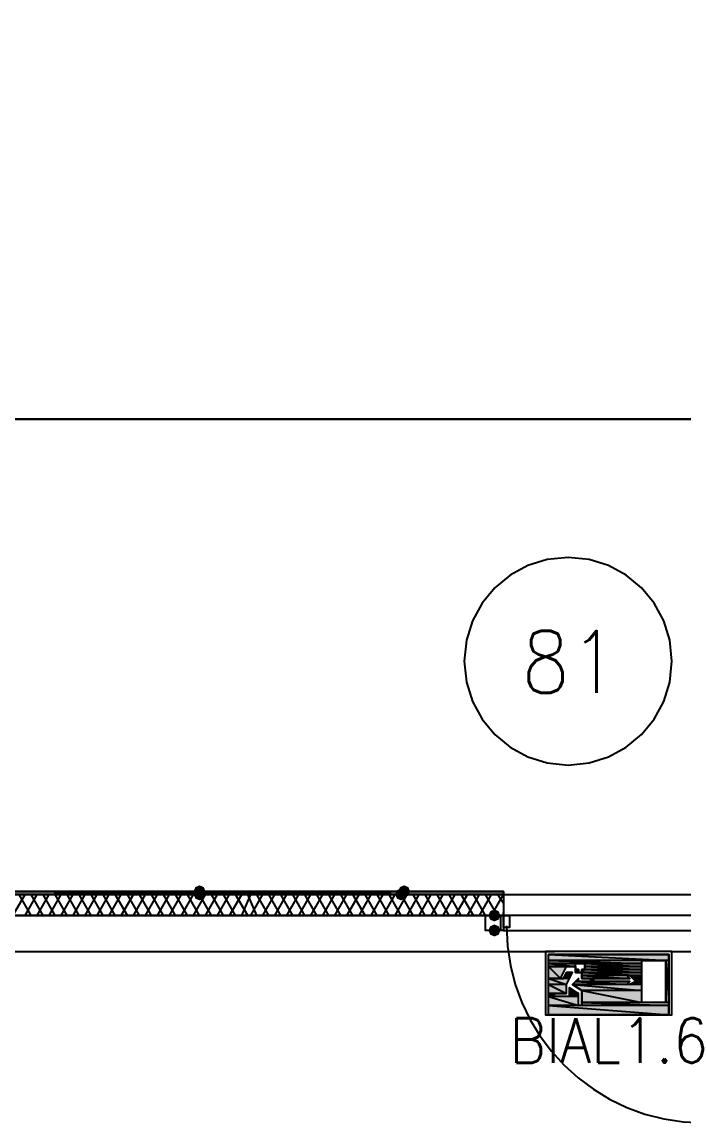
# Model space of a CAD drawing. Header units: millimetres. Extents: x 0 to 420, y 0 to 297.
# Drawn here: x 169.08 to 178.39, y 148.55 to 164.04 of the extents above; entities that cross this region are included whole.
import ezdxf

# ---------------------------------------------------------------- set-up
doc = ezdxf.new("R2010")
doc.units = ezdxf.units.MM
doc.layers.get('0').update_dxf_attribs({"linetype": 'CONTINUOUS'})
doc.styles.get("Standard").update_dxf_attribs({"font": 'STANDARD'})

msp = doc.modelspace()

# ---------------------------------------------------------------- hatches: boundary and pattern name
at = {"true_color": 0x0000fe}
for points in [[(171.661667, 151.807333), (171.636796, 151.747537), (171.577, 151.722667), (171.517204, 151.747537), (171.492333, 151.807333), (171.517204, 151.867129), (171.577, 151.892), (171.636796, 151.867129)], [(171.661667, 151.765), (171.636796, 151.705204), (171.577, 151.680333), (171.517204, 151.705204), (171.492333, 151.765), (171.517204, 151.824796), (171.577, 151.849667), (171.636796, 151.824796)], [(174.498, 151.765), (174.473129, 151.705204), (174.413333, 151.680333), (174.353537, 151.705204), (174.328667, 151.765), (174.353537, 151.824796), (174.413333, 151.849667), (174.473129, 151.824796)], [(174.540333, 151.807333), (174.515463, 151.747537), (174.455667, 151.722667), (174.395871, 151.747537), (174.371, 151.807333), (174.395871, 151.867129), (174.455667, 151.892), (174.515462, 151.867129)]]:
    msp.add_hatch(color=0, dxfattribs=at).paths.add_polyline_path(points, flags=0)
at = {"true_color": 0x000007}
h = msp.add_hatch(color=0, dxfattribs=at)
h.paths.add_polyline_path([(175.852667, 151.807333), (168.740667, 151.807333), (175.852667, 151.765)], flags=0)
h.paths.add_polyline_path([(168.740667, 151.807333), (175.852667, 151.765), (168.740667, 151.765)], flags=0)
for points in [[(175.810333, 151.468667), (175.785462, 151.408871), (175.725667, 151.384), (175.665871, 151.408871), (175.641, 151.468667), (175.665871, 151.528462), (175.725667, 151.553333), (175.785462, 151.528463)], [(175.810333, 151.257), (175.785462, 151.197204), (175.725667, 151.172333), (175.665871, 151.197204), (175.641, 151.257), (175.665871, 151.316796), (175.725667, 151.341667), (175.785462, 151.316796)]]:
    msp.add_hatch(color=0, dxfattribs=at).paths.add_polyline_path(points, flags=0)
at = {"true_color": 0x000052}
h = msp.add_hatch(color=0, dxfattribs=at)
h.paths.add_polyline_path([(178.181, 150.918333), (176.487667, 150.918333), (178.181, 150.833667)], flags=0)
h.paths.add_polyline_path([(176.487667, 150.918333), (178.181, 150.833667), (176.487667, 150.833667)], flags=0)
h = msp.add_hatch(color=0, dxfattribs=at)
h.paths.add_polyline_path([(177.8, 150.833667), (176.487667, 150.833667), (177.8, 150.791333)], flags=0)
h.paths.add_polyline_path([(176.487667, 150.833667), (177.8, 150.791333), (176.487667, 150.791333)], flags=0)
h = msp.add_hatch(color=0, dxfattribs=at)
h.paths.add_polyline_path([(176.487667, 150.791333), (176.953333, 150.791333)], flags=0)
h.paths.add_polyline_path([(176.953333, 150.791333), (176.487667, 150.791333)], flags=0)
h = msp.add_hatch(color=0, dxfattribs=at)
h.paths.add_polyline_path([(176.868667, 150.791333), (176.487667, 150.791333)], flags=0)
h.paths.add_polyline_path([(176.868667, 150.791333), (176.487667, 150.791333), (176.911, 150.791333)], flags=0)
h = msp.add_hatch(color=0, dxfattribs=at)
h.paths.add_polyline_path([(176.868667, 150.791333), (176.487667, 150.791333), (176.868667, 150.749)], flags=0)
h.paths.add_polyline_path([(176.487667, 150.791333), (176.868667, 150.749), (176.487667, 150.749)], flags=0)
h = msp.add_hatch(color=0, dxfattribs=at)
h.paths.add_polyline_path([(176.953333, 150.791333), (177.8, 150.791333)], flags=0)
h.paths.add_polyline_path([(177.8, 150.791333), (176.953333, 150.791333)], flags=0)
h = msp.add_hatch(color=0, dxfattribs=at)
h.paths.add_polyline_path([(176.953333, 150.791333), (177.8, 150.791333)], flags=0)
h.paths.add_polyline_path([(177.8, 150.791333), (176.953333, 150.791333)], flags=0)
h.paths.add_polyline_path([(177.8, 150.791333), (176.953333, 150.791333)], flags=0)
h.paths.add_polyline_path([(176.953333, 150.791333), (177.8, 150.791333)], flags=0)
for points in [[(176.995667, 150.791333), (176.995667, 150.749)], [(176.868667, 150.706667), (176.911, 150.706667)], [(176.953333, 150.664333), (176.911, 150.664333)], [(176.953333, 150.706667), (176.995667, 150.706667)], [(176.995667, 150.706667), (176.953333, 150.706667)], [(176.995667, 150.749), (176.995667, 150.706667)], [(176.784, 150.452667), (176.826333, 150.410333), (176.784, 150.410333)]]:
    msp.add_hatch(color=0, dxfattribs=at).paths.add_polyline_path(points, flags=0)
h = msp.add_hatch(color=0, dxfattribs=at)
h.paths.add_polyline_path([(176.995667, 150.791333), (177.8, 150.791333)], flags=0)
h.paths.add_polyline_path([(177.8, 150.791333), (176.995667, 150.791333)], flags=0)
h = msp.add_hatch(color=0, dxfattribs=at)
h.paths.add_polyline_path([(177.8, 150.791333), (176.995667, 150.791333), (177.8, 150.749)], flags=0)
h.paths.add_polyline_path([(176.995667, 150.791333), (177.8, 150.749), (176.995667, 150.749)], flags=0)
h = msp.add_hatch(color=0, dxfattribs=at)
h.paths.add_polyline_path([(178.181, 150.833667), (178.138667, 150.833667), (178.181, 150.241)], flags=0)
h.paths.add_polyline_path([(178.138667, 150.833667), (178.181, 150.241), (178.138667, 150.241)], flags=0)
h = msp.add_hatch(color=0, dxfattribs=at)
h.paths.add_polyline_path([(176.487667, 150.749), (176.868667, 150.749)], flags=0)
h.paths.add_polyline_path([(176.868667, 150.749), (176.487667, 150.749)], flags=0)
h.paths.add_polyline_path([(176.868667, 150.749), (176.487667, 150.749)], flags=0)
h.paths.add_polyline_path([(176.487667, 150.749), (176.868667, 150.749)], flags=0)
h = msp.add_hatch(color=0, dxfattribs=at)
h.paths.add_polyline_path([(176.487667, 150.749), (176.868667, 150.749)], flags=0)
h.paths.add_polyline_path([(176.868667, 150.749), (176.487667, 150.749)], flags=0)
h = msp.add_hatch(color=0, dxfattribs=at)
h.paths.add_polyline_path([(176.741667, 150.749), (176.487667, 150.749), (176.657, 150.579667)], flags=0)
h.paths.add_polyline_path([(176.487667, 150.749), (176.657, 150.579667), (176.487667, 150.579667)], flags=0)
h = msp.add_hatch(color=0, dxfattribs=at)
h.paths.add_polyline_path([(176.826333, 150.664333), (176.741667, 150.664333), (176.784, 150.579667)], flags=0)
h.paths.add_polyline_path([(176.741667, 150.664333), (176.784, 150.579667), (176.699333, 150.579667)], flags=0)
h = msp.add_hatch(color=0, dxfattribs=at)
h.paths.add_polyline_path([(176.868667, 150.749), (176.868667, 150.706667)], flags=0)
h.paths.add_polyline_path([(176.868667, 150.706667), (176.868667, 150.749)], flags=0)
h = msp.add_hatch(color=0, dxfattribs=at)
h.paths.add_polyline_path([(176.868667, 150.706667), (176.911, 150.706667)], flags=0)
h.paths.add_polyline_path([(176.911, 150.706667), (176.868667, 150.706667)], flags=0)
h.paths.add_polyline_path([(176.911, 150.706667), (176.868667, 150.706667)], flags=0)
h.paths.add_polyline_path([(176.868667, 150.706667), (176.911, 150.706667)], flags=0)
h.paths.add_polyline_path([(176.911, 150.706667), (176.868667, 150.706667)], flags=0)
h.paths.add_polyline_path([(176.911, 150.706667), (176.868667, 150.706667)], flags=0)
h = msp.add_hatch(color=0, dxfattribs=at)
h.paths.add_polyline_path([(176.868667, 150.706667), (176.911, 150.706667)], flags=0)
h.paths.add_polyline_path([(176.911, 150.706667), (176.868667, 150.706667)], flags=0)
h = msp.add_hatch(color=0, dxfattribs=at)
h.paths.add_polyline_path([(176.868667, 150.706667), (176.911, 150.706667)], flags=0)
h.paths.add_polyline_path([(176.911, 150.706667), (176.868667, 150.706667)], flags=0)
h = msp.add_hatch(color=0, dxfattribs=at)
h.paths.add_polyline_path([(176.911, 150.706667), (176.868667, 150.706667), (176.911, 150.664333)], flags=0)
h.paths.add_polyline_path([(176.868667, 150.706667), (176.911, 150.664333), (176.868667, 150.664333)], flags=0)
h = msp.add_hatch(color=0, dxfattribs=at)
h.paths.add_polyline_path([(176.868667, 150.664333), (176.911, 150.664333)], flags=0)
h.paths.add_polyline_path([(176.911, 150.664333), (176.868667, 150.664333)], flags=0)
h.paths.add_polyline_path([(176.911, 150.664333), (176.868667, 150.664333), (177.8, 150.664333)], flags=0)
h.paths.add_polyline_path([(176.868667, 150.664333), (177.8, 150.664333)], flags=0)
h = msp.add_hatch(color=0, dxfattribs=at)
h.paths.add_polyline_path([(176.911, 150.706667), (176.911, 150.664333)], flags=0)
h.paths.add_polyline_path([(176.911, 150.664333), (176.911, 150.706667)], flags=0)
h = msp.add_hatch(color=0, dxfattribs=at)
h.paths.add_polyline_path([(177.8, 150.706667), (176.995667, 150.706667), (177.8, 150.664333)], flags=0)
h.paths.add_polyline_path([(176.995667, 150.706667), (177.8, 150.664333), (176.953333, 150.664333)], flags=0)
h = msp.add_hatch(color=0, dxfattribs=at)
h.paths.add_polyline_path([(176.953333, 150.706667), (176.953333, 150.664333)], flags=0)
h.paths.add_polyline_path([(176.953333, 150.664333), (176.953333, 150.706667)], flags=0)
h = msp.add_hatch(color=0, dxfattribs=at)
h.paths.add_polyline_path([(176.953333, 150.664333), (177.8, 150.664333)], flags=0)
h.paths.add_polyline_path([(177.8, 150.664333), (176.953333, 150.664333)], flags=0)
h = msp.add_hatch(color=0, dxfattribs=at)
h.paths.add_polyline_path([(177.8, 150.664333), (176.953333, 150.664333), (177.8, 150.622)], flags=0)
h.paths.add_polyline_path([(176.953333, 150.664333), (177.8, 150.622), (176.953333, 150.622)], flags=0)
h = msp.add_hatch(color=0, dxfattribs=at)
h.paths.add_polyline_path([(177.588333, 150.622), (176.953333, 150.622), (177.630667, 150.579667)], flags=0)
h.paths.add_polyline_path([(176.953333, 150.622), (177.630667, 150.579667), (176.953333, 150.579667)], flags=0)
h = msp.add_hatch(color=0, dxfattribs=at)
h.paths.add_polyline_path([(176.995667, 150.749), (177.8, 150.749)], flags=0)
h.paths.add_polyline_path([(177.8, 150.749), (176.995667, 150.749)], flags=0)
h = msp.add_hatch(color=0, dxfattribs=at)
h.paths.add_polyline_path([(176.995667, 150.749), (177.8, 150.749)], flags=0)
h.paths.add_polyline_path([(177.8, 150.749), (176.995667, 150.749)], flags=0)
h = msp.add_hatch(color=0, dxfattribs=at)
h.paths.add_polyline_path([(176.995667, 150.749), (177.8, 150.749)], flags=0)
h.paths.add_polyline_path([(177.8, 150.749), (176.995667, 150.749)], flags=0)
h = msp.add_hatch(color=0, dxfattribs=at)
h.paths.add_polyline_path([(176.995667, 150.749), (177.8, 150.749)], flags=0)
h.paths.add_polyline_path([(177.8, 150.749), (176.995667, 150.749)], flags=0)
h = msp.add_hatch(color=0, dxfattribs=at)
h.paths.add_polyline_path([(177.8, 150.749), (176.995667, 150.749), (177.8, 150.706667)], flags=0)
h.paths.add_polyline_path([(176.995667, 150.749), (177.8, 150.706667), (176.995667, 150.706667)], flags=0)
h = msp.add_hatch(color=0, dxfattribs=at)
h.paths.add_polyline_path([(176.995667, 150.706667), (177.8, 150.706667)], flags=0)
h.paths.add_polyline_path([(177.8, 150.706667), (176.995667, 150.706667)], flags=0)
h = msp.add_hatch(color=0, dxfattribs=at)
h.paths.add_polyline_path([(176.995667, 150.706667), (177.8, 150.706667)], flags=0)
h.paths.add_polyline_path([(177.8, 150.706667), (176.995667, 150.706667)], flags=0)
h = msp.add_hatch(color=0, dxfattribs=at)
h.paths.add_polyline_path([(176.995667, 150.706667), (177.8, 150.706667)], flags=0)
h.paths.add_polyline_path([(177.8, 150.706667), (176.995667, 150.706667)], flags=0)
h = msp.add_hatch(color=0, dxfattribs=at)
h.paths.add_polyline_path([(176.995667, 150.706667), (177.8, 150.706667)], flags=0)
h.paths.add_polyline_path([(177.8, 150.706667), (176.995667, 150.706667)], flags=0)
h = msp.add_hatch(color=0, dxfattribs=at)
h.paths.add_polyline_path([(176.995667, 150.706667), (177.8, 150.706667)], flags=0)
h.paths.add_polyline_path([(177.8, 150.706667), (176.995667, 150.706667)], flags=0)
h = msp.add_hatch(color=0, dxfattribs=at)
h.paths.add_polyline_path([(176.995667, 150.706667), (177.8, 150.706667)], flags=0)
h.paths.add_polyline_path([(177.8, 150.706667), (176.995667, 150.706667)], flags=0)
h = msp.add_hatch(color=0, dxfattribs=at)
h.paths.add_polyline_path([(177.8, 150.622), (177.630667, 150.622), (177.8, 150.537333)], flags=0)
h.paths.add_polyline_path([(177.630667, 150.622), (177.8, 150.537333), (177.715333, 150.537333)], flags=0)
h = msp.add_hatch(color=0, dxfattribs=at)
h.paths.add_polyline_path([(176.699333, 150.579667), (176.487667, 150.579667)], flags=0)
h.paths.add_polyline_path([(176.699333, 150.579667), (176.487667, 150.579667), (176.657, 150.579667)], flags=0)
h = msp.add_hatch(color=0, dxfattribs=at)
h.paths.add_polyline_path([(176.784, 150.579667), (176.487667, 150.579667), (176.741667, 150.495)], flags=0)
h.paths.add_polyline_path([(176.487667, 150.579667), (176.741667, 150.495), (176.487667, 150.495)], flags=0)
h = msp.add_hatch(color=0, dxfattribs=at)
h.paths.add_polyline_path([(176.741667, 150.495), (176.487667, 150.495), (176.741667, 150.368)], flags=0)
h.paths.add_polyline_path([(176.487667, 150.495), (176.741667, 150.368), (176.487667, 150.368)], flags=0)
h = msp.add_hatch(color=0, dxfattribs=at)
h.paths.add_polyline_path([(177.630667, 150.537333), (176.868667, 150.537333), (177.588333, 150.495)], flags=0)
h.paths.add_polyline_path([(176.868667, 150.537333), (177.588333, 150.495), (176.826333, 150.495)], flags=0)
h = msp.add_hatch(color=0, dxfattribs=at)
h.paths.add_polyline_path([(177.8, 150.495), (176.826333, 150.495), (177.8, 150.410333)], flags=0)
h.paths.add_polyline_path([(176.826333, 150.495), (177.8, 150.410333), (176.953333, 150.410333)], flags=0)
h = msp.add_hatch(color=0, dxfattribs=at)
h.paths.add_polyline_path([(177.080333, 150.579667), (177.630667, 150.579667)], flags=0)
h.paths.add_polyline_path([(177.630667, 150.579667), (177.080333, 150.579667)], flags=0)
h = msp.add_hatch(color=0, dxfattribs=at)
h.paths.add_polyline_path([(177.122667, 150.579667), (177.080333, 150.579667), (177.122667, 150.537333)], flags=0)
h.paths.add_polyline_path([(177.080333, 150.579667), (177.122667, 150.537333), (177.080333, 150.537333)], flags=0)
h = msp.add_hatch(color=0, dxfattribs=at)
h.paths.add_polyline_path([(177.080333, 150.537333), (177.630667, 150.537333)], flags=0)
h.paths.add_polyline_path([(177.630667, 150.537333), (177.080333, 150.537333)], flags=0)
h = msp.add_hatch(color=0, dxfattribs=at)
h.paths.add_polyline_path([(177.8, 150.537333), (177.715333, 150.537333), (177.8, 150.495)], flags=0)
h.paths.add_polyline_path([(177.715333, 150.537333), (177.8, 150.495), (177.630667, 150.495)], flags=0)
h = msp.add_hatch(color=0, dxfattribs=at)
h.paths.add_polyline_path([(176.572333, 150.368), (176.487667, 150.368), (176.572333, 150.325667)], flags=0)
h.paths.add_polyline_path([(176.487667, 150.368), (176.572333, 150.325667), (176.487667, 150.325667)], flags=0)
h = msp.add_hatch(color=0, dxfattribs=at)
h.paths.add_polyline_path([(176.911, 150.325667), (176.487667, 150.325667), (176.911, 150.198667)], flags=0)
h.paths.add_polyline_path([(176.487667, 150.325667), (176.911, 150.198667), (176.487667, 150.198667)], flags=0)
h = msp.add_hatch(color=0, dxfattribs=at)
h.paths.add_polyline_path([(176.826333, 150.410333), (176.784, 150.410333), (176.911, 150.368)], flags=0)
h.paths.add_polyline_path([(176.784, 150.410333), (176.911, 150.368), (176.784, 150.368)], flags=0)
h = msp.add_hatch(color=0, dxfattribs=at)
h.paths.add_polyline_path([(176.911, 150.368), (176.784, 150.368), (176.911, 150.325667)], flags=0)
h.paths.add_polyline_path([(176.784, 150.368), (176.911, 150.325667), (176.784, 150.325667)], flags=0)
h = msp.add_hatch(color=0, dxfattribs=at)
h.paths.add_polyline_path([(177.8, 150.410333), (176.953333, 150.410333), (177.8, 150.241)], flags=0)
h.paths.add_polyline_path([(176.953333, 150.410333), (177.8, 150.241), (176.953333, 150.241)], flags=0)
h = msp.add_hatch(color=0, dxfattribs=at)
h.paths.add_polyline_path([(178.181, 150.198667), (176.487667, 150.198667), (178.181, 150.071667)], flags=0)
h.paths.add_polyline_path([(176.487667, 150.198667), (178.181, 150.071667), (176.487667, 150.071667)], flags=0)
h = msp.add_hatch(color=0, dxfattribs=at)
h.paths.add_polyline_path([(178.181, 150.241), (176.953333, 150.241), (178.181, 150.198667)], flags=0)
h.paths.add_polyline_path([(176.953333, 150.241), (178.181, 150.198667), (176.953333, 150.198667)], flags=0)

# ---------------------------------------------------------------- linework, layer by layer
at = {"color": 0, "true_color": 0x000008}
msp.add_lwpolyline([(238.548333, 158.453667), (238.548333, 169.291), (117.094, 169.291), (117.094, 158.453667)], close=True, dxfattribs=at)
at = {"color": 0, "true_color": 0x0000ab}
msp.add_lwpolyline([(168.740667, 158.453667), (168.740667, 151.765), (185.843333, 151.765), (185.843333, 158.453667)], close=True, dxfattribs=at)
at = {"color": 0, "true_color": 0x000007}
for points in [[(178.223333, 155.045833), (178.193661, 155.340175), (178.10856, 155.614326), (177.973903, 155.862413), (177.795563, 156.078563), (177.579413, 156.256903), (177.331326, 156.39156), (177.057175, 156.476661), (176.762833, 156.506333), (176.468492, 156.476661), (176.194341, 156.39156), (175.946254, 156.256903), (175.730104, 156.078563), (175.551764, 155.862413), (175.417107, 155.614326), (175.332005, 155.340175), (175.302333, 155.045833)], [(175.302333, 155.045833), (175.332005, 154.751492), (175.417107, 154.477341), (175.551764, 154.229254), (175.730104, 154.013104), (175.946254, 153.834764), (176.194341, 153.700107), (176.468492, 153.615005), (176.762833, 153.585333), (177.057175, 153.615005), (177.331326, 153.700107), (177.579413, 153.834764), (177.795563, 154.013104), (177.973903, 154.229254), (178.10856, 154.477341), (178.193661, 154.751492), (178.223333, 155.045833)], [(175.852667, 151.807333), (168.740667, 151.807333), (175.852667, 151.807333), (168.740667, 151.765)], [(175.852667, 151.765), (168.740667, 151.765)], [(168.952333, 151.468667), (169.121667, 151.765)], [(169.206333, 151.468667), (169.037, 151.765)], [(169.121667, 151.468667), (169.291, 151.765)], [(169.375667, 151.468667), (169.206333, 151.765)], [(169.291, 151.468667), (169.460333, 151.765)], [(169.545, 151.468667), (169.375667, 151.765)], [(169.460333, 151.468667), (169.629667, 151.765)], [(169.714333, 151.468667), (169.545, 151.765)], [(169.629667, 151.468667), (169.799, 151.765)], [(169.883667, 151.468667), (169.714333, 151.765)], [(169.799, 151.468667), (169.968333, 151.765)], [(170.053, 151.468667), (169.883667, 151.765)], [(169.968333, 151.468667), (170.137667, 151.765)], [(170.222333, 151.468667), (170.053, 151.765)], [(170.137667, 151.468667), (170.307, 151.765)], [(170.391667, 151.468667), (170.222333, 151.765)], [(170.307, 151.468667), (170.476333, 151.765)], [(170.561, 151.468667), (170.391667, 151.765)], [(170.476333, 151.468667), (170.645667, 151.765)], [(170.730333, 151.468667), (170.561, 151.765)], [(170.645667, 151.468667), (170.815, 151.765)], [(170.899667, 151.468667), (170.730333, 151.765)], [(170.815, 151.468667), (170.984333, 151.765)], [(171.069, 151.468667), (170.899667, 151.765)], [(170.984333, 151.468667), (171.153667, 151.765)], [(171.238333, 151.468667), (171.069, 151.765)], [(171.153667, 151.468667), (171.323, 151.765)], [(171.407667, 151.468667), (171.238333, 151.765)], [(171.323, 151.468667), (171.492333, 151.765)], [(171.577, 151.468667), (171.407667, 151.765)], [(171.492333, 151.468667), (171.661667, 151.765)], [(171.746333, 151.468667), (171.577, 151.765)], [(171.661667, 151.468667), (171.831, 151.765)], [(171.915667, 151.468667), (171.746333, 151.765)], [(171.831, 151.468667), (172.000333, 151.765)], [(172.085, 151.468667), (171.915667, 151.765)], [(172.000333, 151.468667), (172.169667, 151.765)], [(172.254333, 151.468667), (172.085, 151.765)], [(172.169667, 151.468667), (172.296667, 151.765)], [(172.381333, 151.468667), (172.254333, 151.765)], [(172.296667, 151.468667), (172.466, 151.765)], [(172.550667, 151.468667), (172.381333, 151.765)], [(172.466, 151.468667), (172.635333, 151.765)], [(172.72, 151.468667), (172.550667, 151.765)], [(172.635333, 151.468667), (172.804667, 151.765)], [(172.889333, 151.468667), (172.72, 151.765)], [(172.804667, 151.468667), (172.974, 151.765)], [(173.058667, 151.468667), (172.889333, 151.765)], [(172.974, 151.468667), (173.143333, 151.765)], [(173.228, 151.468667), (173.058667, 151.765)], [(173.143333, 151.468667), (173.312667, 151.765)], [(173.397333, 151.468667), (173.228, 151.765)], [(173.312667, 151.468667), (173.482, 151.765)], [(173.566667, 151.468667), (173.397333, 151.765)], [(173.482, 151.468667), (173.651333, 151.765)], [(173.736, 151.468667), (173.566667, 151.765)], [(173.651333, 151.468667), (173.820667, 151.765)], [(173.905333, 151.468667), (173.736, 151.765)], [(173.820667, 151.468667), (173.99, 151.765)], [(174.074667, 151.468667), (173.905333, 151.765)], [(173.99, 151.468667), (174.159333, 151.765)], [(174.244, 151.468667), (174.074667, 151.765)], [(174.159333, 151.468667), (174.328667, 151.765)], [(174.413333, 151.468667), (174.244, 151.765)], [(174.328667, 151.468667), (174.498, 151.765)], [(174.582667, 151.468667), (174.413333, 151.765)], [(174.498, 151.468667), (174.667333, 151.765)], [(174.752, 151.468667), (174.582667, 151.765)], [(174.667333, 151.468667), (174.836667, 151.765)], [(174.921333, 151.468667), (174.752, 151.765)], [(174.836667, 151.468667), (175.006, 151.765)], [(175.090667, 151.468667), (174.921333, 151.765)], [(175.006, 151.468667), (175.175333, 151.765)], [(175.26, 151.468667), (175.090667, 151.765)], [(175.175333, 151.468667), (175.344667, 151.765)], [(175.429333, 151.468667), (175.26, 151.765)], [(175.344667, 151.468667), (175.514, 151.765)], [(175.598667, 151.468667), (175.429333, 151.765)], [(175.514, 151.468667), (175.683333, 151.765)], [(175.768, 151.468667), (175.598667, 151.765)], [(175.683333, 151.468667), (175.852667, 151.765)], [(175.852667, 151.638), (175.768, 151.765)], [(175.852667, 151.765), (175.852667, 151.468667)], [(175.852667, 151.765), (175.852667, 151.468667)], [(168.740667, 151.468667), (175.852667, 151.468667)], [(175.852667, 151.468667), (175.852667, 151.511)], [(177.292, 151.468667), (175.852667, 151.468667), (175.852667, 151.384)], [(175.852667, 151.384), (175.852667, 151.257), (177.292, 151.257)], [(178.773667, 151.384), (178.773667, 151.468667), (177.292, 151.468667)], [(177.292, 151.257), (178.773667, 151.257), (178.773667, 151.384)], [(175.895, 151.3205), (175.909316, 151.036994), (175.951334, 150.761677), (176.019661, 150.495944), (176.112903, 150.241188), (176.229666, 149.998803), (176.368556, 149.770183), (176.52818, 149.556721), (176.707144, 149.359811), (176.904054, 149.180847), (177.117516, 149.021223), (177.346136, 148.882333), (177.588521, 148.76557), (177.843278, 148.672328), (178.109011, 148.604001), (178.384327, 148.561982), (178.667833, 148.547667)]]:
    msp.add_lwpolyline(points, dxfattribs=at)
for points in [[(175.852667, 151.807333), (168.740667, 151.807333), (175.852667, 151.765)], [(168.740667, 151.807333), (175.852667, 151.765), (168.740667, 151.765)], [(175.852667, 151.807333), (175.852667, 151.765), (168.740667, 151.765), (168.740667, 151.807333), (175.852667, 151.807333), (168.740667, 151.807333), (168.740667, 151.765), (175.852667, 151.765)], [(185.843333, 151.468667), (168.740667, 151.468667), (168.740667, 140.335), (185.843333, 140.335)], [(175.598667, 151.468667), (175.810333, 151.468667), (175.810333, 151.257), (175.598667, 151.257), (175.598667, 151.468667), (175.852667, 151.468667), (175.852667, 151.257), (175.598667, 151.257)], [(175.937333, 151.468667), (175.937333, 151.384), (175.937333, 151.299333), (175.852667, 151.299333), (175.852667, 151.468667)]]:
    msp.add_lwpolyline(points, close=True, dxfattribs=at)
at = {"color": 0, "true_color": 0x000005}
for points in [[(160.909, 150.960667), (176.572333, 150.960667)], [(178.223333, 150.960667), (193.886667, 150.960667)]]:
    msp.add_lwpolyline(points, dxfattribs=at)
at = {"color": 0, "true_color": 0x00005c}
msp.add_lwpolyline([(178.223333, 150.960667), (176.445333, 150.960667), (176.445333, 150.071667), (178.223333, 150.071667)], close=True, dxfattribs=at)
at = {"color": 0, "true_color": 0x000052}
for points in [[(178.181, 150.918333), (176.487667, 150.918333), (178.181, 150.833667)], [(176.487667, 150.918333), (178.181, 150.833667), (176.487667, 150.833667)], [(176.487667, 150.918333), (178.181, 150.918333), (178.181, 150.071667), (176.487667, 150.071667)], [(177.8, 150.833667), (176.487667, 150.833667), (177.8, 150.791333)], [(176.487667, 150.833667), (177.8, 150.791333), (176.487667, 150.791333)], [(176.487667, 150.791333), (176.953333, 150.791333)], [(176.953333, 150.791333), (176.487667, 150.791333)], [(176.487667, 150.791333), (176.911, 150.791333)], [(176.911, 150.791333), (176.487667, 150.791333)], [(176.911, 150.791333), (176.487667, 150.791333)], [(176.487667, 150.791333), (176.911, 150.791333)], [(176.911, 150.791333), (176.487667, 150.791333)], [(176.911, 150.791333), (176.487667, 150.791333), (176.953333, 150.791333)], [(176.487667, 150.791333), (176.911, 150.791333)], [(176.911, 150.791333), (176.487667, 150.791333)], [(176.487667, 150.791333), (176.911, 150.791333)], [(176.911, 150.791333), (176.487667, 150.791333)], [(176.868667, 150.791333), (176.487667, 150.791333)], [(176.868667, 150.791333), (176.487667, 150.791333), (176.911, 150.791333)], [(176.868667, 150.791333), (176.487667, 150.791333), (176.868667, 150.749)], [(176.487667, 150.791333), (176.868667, 150.749), (176.487667, 150.749)], [(176.953333, 150.791333), (177.8, 150.791333)], [(177.8, 150.791333), (176.953333, 150.791333)], [(176.953333, 150.791333), (177.8, 150.791333)], [(177.8, 150.791333), (176.953333, 150.791333)], [(177.8, 150.791333), (176.953333, 150.791333)], [(176.953333, 150.791333), (177.8, 150.791333)], [(176.953333, 150.791333), (176.995667, 150.791333)], [(176.995667, 150.791333), (176.953333, 150.791333)], [(176.995667, 150.791333), (176.953333, 150.791333)], [(176.995667, 150.791333), (176.953333, 150.791333)], [(176.995667, 150.791333), (176.995667, 150.749)], [(176.995667, 150.791333), (177.8, 150.791333)], [(177.8, 150.791333), (176.995667, 150.791333)], [(177.8, 150.791333), (176.995667, 150.791333), (177.8, 150.749)], [(176.995667, 150.791333), (177.8, 150.749), (176.995667, 150.749)], [(176.995667, 150.749), (176.995667, 150.791333)], [(177.8, 150.833667), (178.138667, 150.833667), (178.138667, 150.241), (177.8, 150.241)], [(178.181, 150.833667), (178.138667, 150.833667), (178.181, 150.241)], [(178.138667, 150.833667), (178.181, 150.241), (178.138667, 150.241)], [(176.487667, 150.749), (176.868667, 150.749)], [(176.868667, 150.749), (176.487667, 150.749)], [(176.868667, 150.749), (176.487667, 150.749)], [(176.487667, 150.749), (176.868667, 150.749)], [(176.868667, 150.749), (176.487667, 150.749)], [(176.868667, 150.749), (176.487667, 150.749)], [(176.487667, 150.749), (176.868667, 150.749)], [(176.868667, 150.749), (176.487667, 150.749)], [(176.868667, 150.749), (176.487667, 150.749)], [(176.487667, 150.749), (176.868667, 150.749)], [(176.487667, 150.749), (176.868667, 150.749)], [(176.868667, 150.749), (176.487667, 150.749)], [(176.741667, 150.749), (176.487667, 150.749), (176.657, 150.579667)], [(176.487667, 150.749), (176.657, 150.579667), (176.487667, 150.579667)], [(176.572333, 150.368), (176.741667, 150.368), (176.741667, 150.495), (176.826333, 150.664333), (176.741667, 150.664333), (176.699333, 150.579667), (176.657, 150.579667), (176.741667, 150.749), (176.868667, 150.749), (176.868667, 150.706667), (176.868667, 150.664333), (176.911, 150.664333), (176.953333, 150.664333), (176.953333, 150.579667), (177.080333, 150.579667), (177.080333, 150.537333), (176.911, 150.537333), (176.911, 150.579667), (176.826333, 150.495), (176.953333, 150.410333), (176.953333, 150.198667), (176.911, 150.198667), (176.911, 150.368), (176.784, 150.452667), (176.784, 150.325667), (176.572333, 150.325667)], [(176.741667, 150.664333), (176.784, 150.579667), (176.699333, 150.579667)], [(176.826333, 150.664333), (176.741667, 150.664333), (176.784, 150.579667)], [(176.868667, 150.749), (176.868667, 150.706667)], [(176.868667, 150.706667), (176.868667, 150.749)], [(176.868667, 150.706667), (176.911, 150.706667)], [(176.868667, 150.706667), (176.911, 150.706667)], [(176.911, 150.706667), (176.868667, 150.706667)], [(176.911, 150.706667), (176.868667, 150.706667)], [(176.868667, 150.706667), (176.911, 150.706667)], [(176.911, 150.706667), (176.868667, 150.706667)], [(176.911, 150.706667), (176.868667, 150.706667)], [(176.868667, 150.706667), (176.911, 150.706667)], [(176.911, 150.706667), (176.868667, 150.706667)], [(176.868667, 150.706667), (176.911, 150.706667)], [(176.911, 150.706667), (176.868667, 150.706667)], [(176.868667, 150.706667), (176.911, 150.706667)], [(176.911, 150.706667), (176.868667, 150.706667)], [(176.911, 150.706667), (176.868667, 150.706667), (176.911, 150.664333)], [(176.868667, 150.706667), (176.911, 150.664333), (176.868667, 150.664333)], [(176.868667, 150.664333), (176.911, 150.664333)], [(176.911, 150.664333), (176.868667, 150.664333)], [(176.911, 150.664333), (176.868667, 150.664333), (177.8, 150.664333)], [(176.868667, 150.664333), (177.8, 150.664333)], [(176.911, 150.706667), (176.911, 150.664333)], [(176.911, 150.664333), (176.911, 150.706667)], [(176.953333, 150.664333), (176.911, 150.664333)], [(176.953333, 150.664333), (176.911, 150.664333)], [(176.953333, 150.706667), (176.995667, 150.706667)], [(176.995667, 150.706667), (176.953333, 150.706667)], [(176.995667, 150.706667), (177.8, 150.664333), (176.953333, 150.664333)], [(176.953333, 150.706667), (176.953333, 150.664333)], [(176.953333, 150.664333), (176.953333, 150.706667)], [(176.953333, 150.664333), (177.8, 150.664333)], [(177.8, 150.664333), (176.953333, 150.664333)], [(177.8, 150.664333), (176.953333, 150.664333), (177.8, 150.622)], [(176.953333, 150.664333), (177.8, 150.622), (176.953333, 150.622)], [(177.588333, 150.622), (176.953333, 150.622), (177.630667, 150.579667)], [(176.953333, 150.622), (177.630667, 150.579667), (176.953333, 150.579667)], [(176.995667, 150.749), (177.8, 150.749)], [(177.8, 150.749), (176.995667, 150.749)], [(176.995667, 150.749), (177.8, 150.749)], [(177.8, 150.749), (176.995667, 150.749)], [(176.995667, 150.749), (177.8, 150.749)], [(177.8, 150.749), (176.995667, 150.749)], [(176.995667, 150.749), (176.995667, 150.706667)], [(176.995667, 150.749), (177.8, 150.749)], [(177.8, 150.749), (176.995667, 150.749)], [(177.8, 150.749), (176.995667, 150.749), (177.8, 150.706667)], [(176.995667, 150.749), (177.8, 150.706667), (176.995667, 150.706667)], [(176.995667, 150.706667), (177.8, 150.706667)], [(177.8, 150.706667), (176.995667, 150.706667)], [(176.995667, 150.706667), (177.8, 150.706667)], [(177.8, 150.706667), (176.995667, 150.706667)], [(176.995667, 150.706667), (177.8, 150.706667)], [(177.8, 150.706667), (176.995667, 150.706667)], [(176.995667, 150.706667), (177.8, 150.706667)], [(177.8, 150.706667), (176.995667, 150.706667)], [(176.995667, 150.706667), (177.8, 150.706667)], [(177.8, 150.706667), (176.995667, 150.706667)], [(176.995667, 150.706667), (177.8, 150.706667)], [(177.8, 150.706667), (176.995667, 150.706667)], [(177.8, 150.706667), (176.995667, 150.706667), (177.8, 150.664333)], [(177.630667, 150.579667), (177.588333, 150.622), (177.630667, 150.622), (177.715333, 150.537333), (177.630667, 150.495), (177.588333, 150.495), (177.630667, 150.537333), (177.122667, 150.537333), (177.122667, 150.579667)], [(177.8, 150.622), (177.630667, 150.622), (177.8, 150.537333)], [(177.630667, 150.622), (177.8, 150.537333), (177.715333, 150.537333)], [(176.699333, 150.579667), (176.487667, 150.579667)], [(176.699333, 150.579667), (176.487667, 150.579667), (176.657, 150.579667)], [(176.784, 150.579667), (176.487667, 150.579667), (176.741667, 150.495)], [(176.487667, 150.579667), (176.741667, 150.495), (176.487667, 150.495)], [(176.741667, 150.495), (176.487667, 150.495), (176.741667, 150.368)], [(176.487667, 150.495), (176.741667, 150.368), (176.487667, 150.368)], [(176.784, 150.452667), (176.826333, 150.410333), (176.784, 150.410333)], [(176.868667, 150.537333), (177.588333, 150.495), (176.826333, 150.495)], [(177.8, 150.495), (176.826333, 150.495), (177.8, 150.410333)], [(176.826333, 150.495), (177.8, 150.410333), (176.953333, 150.410333)], [(177.630667, 150.537333), (176.868667, 150.537333), (177.588333, 150.495)], [(177.080333, 150.579667), (177.630667, 150.579667)], [(177.630667, 150.579667), (177.080333, 150.579667)], [(177.122667, 150.579667), (177.080333, 150.579667), (177.122667, 150.537333)], [(177.080333, 150.579667), (177.122667, 150.537333), (177.080333, 150.537333)], [(177.080333, 150.537333), (177.630667, 150.537333)], [(177.630667, 150.537333), (177.080333, 150.537333)], [(177.715333, 150.537333), (177.8, 150.495), (177.630667, 150.495)], [(177.8, 150.537333), (177.715333, 150.537333), (177.8, 150.495)], [(176.572333, 150.368), (176.487667, 150.368), (176.572333, 150.325667)], [(176.487667, 150.368), (176.572333, 150.325667), (176.487667, 150.325667)], [(176.911, 150.325667), (176.487667, 150.325667), (176.911, 150.198667)], [(176.487667, 150.325667), (176.911, 150.198667), (176.487667, 150.198667)], [(176.826333, 150.410333), (176.784, 150.410333), (176.911, 150.368)], [(176.784, 150.410333), (176.911, 150.368), (176.784, 150.368)], [(176.911, 150.368), (176.784, 150.368), (176.911, 150.325667)], [(176.784, 150.368), (176.911, 150.325667), (176.784, 150.325667)], [(177.8, 150.410333), (176.953333, 150.410333), (177.8, 150.241)], [(176.953333, 150.410333), (177.8, 150.241), (176.953333, 150.241)], [(178.181, 150.198667), (176.487667, 150.198667), (178.181, 150.071667)], [(176.487667, 150.198667), (178.181, 150.071667), (176.487667, 150.071667)], [(178.181, 150.241), (176.953333, 150.241), (178.181, 150.198667)], [(176.953333, 150.241), (178.181, 150.198667), (176.953333, 150.198667)]]:
    msp.add_lwpolyline(points, close=True, dxfattribs=at)

# ---------------------------------------------------------------- texts
at = {"color": 0, "true_color": 0x000007, "insert": (176.106667, 155.473362), "char_height": 0.872032, "width": 0.87203199, "attachment_point": 1}
msp.add_mtext('81', dxfattribs=at)
at = {"color": 0, "true_color": 0x00005c, "insert": (175.93734, 150.022164), "char_height": 0.627829, "width": 2.72059226, "attachment_point": 1}
msp.add_mtext('BIAL1.6', dxfattribs=at)

doc.saveas('drawing.dxf')
